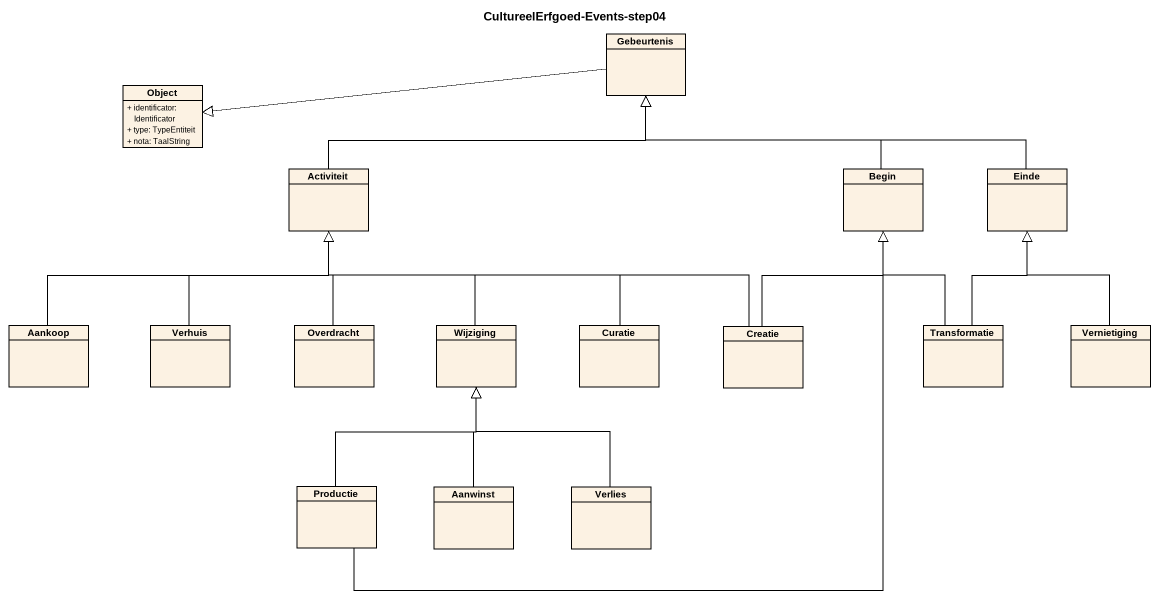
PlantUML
@startuml
title CultureelErfgoed-Events-step04
hide circle
hide empty members
skinparam classAttributeIconSize 0
class Gebeurtenis
class "Object" as Object_ {
  + identificator: Identificator
  + type: TypeEntiteit
  + nota: TaalString
}
class Activiteit
class Begin
class Einde
class Aankoop
class Verhuis
class Overdracht
class Wijziging
class Curatie
class Creatie
class Transformatie
class Vernietiging
class Productie
class Aanwinst
class Verlies
Gebeurtenis -left-|> Object_
Activiteit -right-|> Gebeurtenis
Begin -left-|> Gebeurtenis
Einde -left-|> Gebeurtenis
Aankoop -right-|> Activiteit
Verhuis -up-|> Activiteit
Overdracht -up-|> Activiteit
Wijziging -up-|> Activiteit
Curatie -left-|> Activiteit
Creatie -left-|> Activiteit
Creatie -up-|> Begin
Transformatie -up-|> Begin
Transformatie -up-|> Einde
Vernietiging -up-|> Einde
Productie -right-|> Begin
Productie -up-|> Wijziging
Aanwinst -up-|> Wijziging
Verlies -up-|> Wijziging
@enduml
